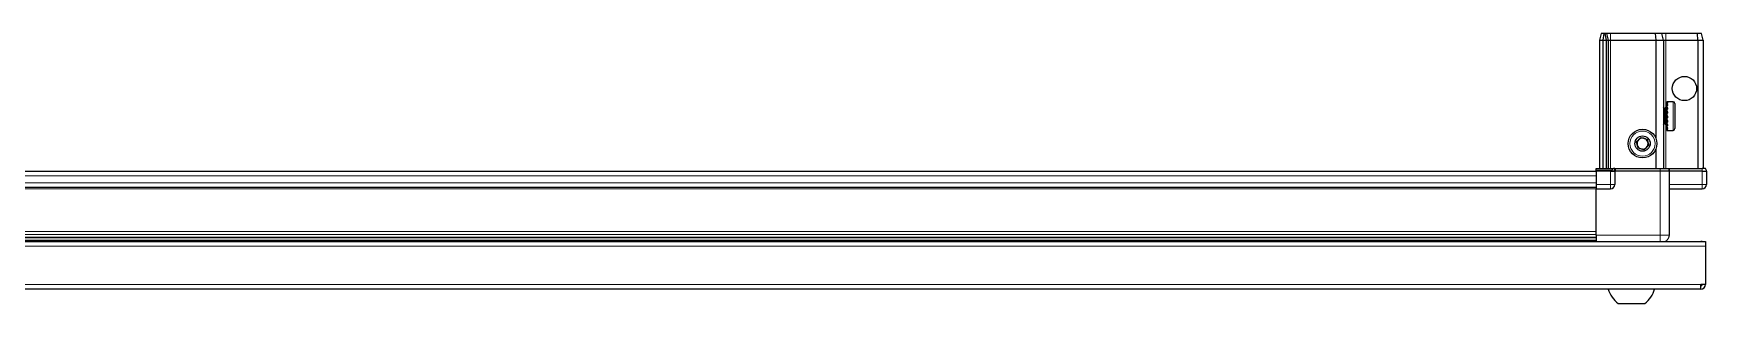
# Model space of a CAD drawing. Header units: millimetres. Extents: x 1132 to 6675, y -642 to 1878.
# Drawn here: x 2154 to 2912, y -642 to -520 of the extents above; entities that cross this region are included whole.
import ezdxf

# ---------------------------------------------------------------- set-up
doc = ezdxf.new("R2010")
doc.units = ezdxf.units.MM

msp = doc.modelspace()

# ---------------------------------------------------------------- linework, layer by layer
at = {"color": 7, "linetype": 'Continuous', "lineweight": 25}
for p, q in [((2864.79, -519.56), (2863.99, -522.56)), ((2863.99, -522.56), (2865.49, -522.56)), ((2863.99, -522.56), (2863.99, -580.86)), ((2865.94, -519.56), (2864.79, -519.56)), ((2865.94, -519.56), (2865.49, -522.56)), ((2865.49, -522.56), (2866.99, -522.56)), ((2865.49, -522.56), (2865.49, -580.86)), ((2866.44, -519.56), (2865.94, -519.56)), ((2866.44, -519.56), (2866.99, -522.56)), ((2867.18, -519.56), (2866.44, -519.56)), ((2866.99, -522.56), (2867.99, -522.56)), ((2866.99, -522.56), (2866.99, -580.86)), ((2867.18, -519.56), (2867.99, -522.56)), ((2868.99, -519.56), (2867.18, -519.56)), ((2867.99, -522.56), (2867.99, -580.86)), ((2867.99, -522.56), (2868.99, -522.56)), ((2889.16, -519.56), (2868.99, -519.56)), ((2868.99, -522.56), (2889.49, -522.56)), ((2889.16, -519.56), (2889.49, -522.56)), ((2892.18, -519.56), (2889.16, -519.56)), ((2889.49, -522.56), (2889.49, -567.06)), ((2889.49, -522.56), (2892.99, -522.56)), ((2892.99, -522.56), (2892.18, -519.56)), ((2893.99, -519.56), (2892.18, -519.56)), ((2892.99, -522.56), (2892.99, -580.86)), ((2892.99, -522.56), (2893.99, -522.56)), ((2908.33, -519.56), (2893.99, -519.56)), ((2893.99, -522.56), (2908.49, -522.56)), ((2908.49, -522.56), (2908.33, -519.56)), ((2910.18, -519.56), (2908.33, -519.56)), ((2908.49, -522.56), (2908.49, -580.86)), ((2908.49, -522.56), (2910.99, -522.56)), ((2910.99, -522.56), (2910.18, -519.56)), ((2910.99, -522.56), (2910.99, -580.86)), ((2893.02, -553.06), (2892.99, -553.06)), ((2893.5, -553.75), (2893.02, -553.06)), ((2893.02, -553.06), (2893.02, -561.06)), ((2893.99, -553.06), (2893.5, -553.75)), ((2893.99, -553.06), (2893.99, -561.06)), ((2894.49, -552.66), (2894.39, -552.66)), ((2894.39, -552.66), (2894.39, -561.46)), ((2897.39, -550.56), (2894.49, -550.56)), ((2894.99, -550.56), (2894.49, -550.56)), ((2894.49, -550.56), (2894.49, -550.61)), ((2894.49, -550.61), (2894.49, -550.89)), ((2894.99, -550.61), (2894.49, -550.61)), ((2894.99, -550.89), (2894.49, -550.89)), ((2894.49, -550.89), (2894.49, -551.17)), ((2894.99, -551.17), (2894.49, -551.17)), ((2894.49, -551.17), (2894.49, -551.83)), ((2894.99, -551.83), (2894.49, -551.83)), ((2894.49, -551.83), (2894.49, -552.3)), ((2894.49, -552.3), (2894.49, -553.28)), ((2894.99, -552.3), (2894.49, -552.3)), ((2894.99, -553.28), (2894.49, -553.28)), ((2894.49, -553.28), (2894.49, -553.9)), ((2894.99, -550.61), (2894.99, -550.56)), ((2894.99, -551.17), (2894.99, -550.89)), ((2894.99, -552.3), (2894.99, -551.83)), ((2894.99, -553.9), (2894.99, -553.28)), ((2898.19, -551.36), (2898.19, -562.76)), ((2893.02, -561.06), (2893.5, -560.37)), ((2893.5, -553.75), (2893.5, -560.37)), ((2893.5, -560.37), (2893.99, -561.06)), ((2894.49, -553.9), (2894.49, -555.1)), ((2894.99, -553.9), (2894.49, -553.9)), ((2894.99, -555.1), (2894.49, -555.1)), ((2894.49, -555.1), (2894.49, -555.73)), ((2894.99, -555.73), (2894.49, -555.73)), ((2894.49, -555.81), (2894.49, -557.11)), ((2894.99, -555.81), (2894.49, -555.81)), ((2894.99, -557.11), (2894.49, -557.11)), ((2894.99, -557.59), (2894.49, -557.59)), ((2894.49, -557.59), (2894.49, -557.85)), ((2894.49, -557.85), (2894.49, -559.11)), ((2894.99, -557.85), (2894.49, -557.85)), ((2894.99, -559.11), (2894.49, -559.11)), ((2894.49, -559.11), (2894.49, -559.8)), ((2894.49, -559.8), (2894.49, -560.92)), ((2894.99, -559.8), (2894.49, -559.8)), ((2894.99, -560.92), (2894.49, -560.92)), ((2894.49, -560.92), (2894.49, -561.49)), ((2894.99, -555.81), (2894.99, -555.1)), ((2894.99, -557.85), (2894.99, -557.11)), ((2894.99, -559.8), (2894.99, -559.11)), ((2894.99, -561.49), (2894.99, -560.92)), ((2892.99, -561.06), (2893.02, -561.06)), ((2894.39, -561.46), (2894.49, -561.46)), ((2894.49, -561.49), (2894.49, -562.35)), ((2894.99, -561.49), (2894.49, -561.49)), ((2894.99, -562.35), (2894.49, -562.35)), ((2894.49, -562.35), (2894.49, -562.74)), ((2894.49, -562.74), (2894.49, -563.26)), ((2894.99, -562.74), (2894.49, -562.74)), ((2894.99, -563.26), (2894.49, -563.26)), ((2894.49, -563.26), (2894.49, -563.44)), ((2894.49, -563.44), (2894.49, -563.56)), ((2894.99, -563.44), (2894.49, -563.44)), ((2894.49, -563.56), (2897.39, -563.56)), ((2894.99, -562.74), (2894.99, -562.35)), ((2894.99, -563.44), (2894.99, -563.26)), ((2889.49, -572.06), (2889.49, -580.86)), ((2862.49, -582.21), (2122.49, -582.21)), ((2862.49, -580.86), (2870.31, -580.86)), ((2862.49, -581.72), (2862.49, -580.86)), ((2868.99, -581.72), (2862.49, -581.72)), ((2862.49, -582.06), (2862.49, -581.72)), ((2868.99, -582.06), (2862.49, -582.06)), ((2862.49, -582.06), (2862.49, -588.06)), ((2868.99, -582.06), (2870.99, -582.06)), ((2870.99, -582.06), (2868.99, -582.06)), ((2870.99, -580.86), (2870.31, -580.86)), ((2870.99, -582.06), (2870.99, -580.86)), ((2870.99, -580.86), (2871.19, -580.86)), ((2871.19, -582.06), (2870.99, -582.06)), ((2870.99, -582.06), (2870.99, -588.06)), ((2871.19, -580.86), (2891.49, -580.86)), ((2891.49, -582.06), (2871.19, -582.06)), ((2891.49, -580.86), (2895.49, -580.86)), ((2895.49, -582.06), (2891.49, -582.06)), ((2895.49, -582.06), (2895.49, -580.86)), ((2895.49, -580.86), (2895.69, -580.86)), ((2895.69, -582.06), (2895.49, -582.06)), ((2895.49, -582.06), (2895.49, -611.06)), ((2895.69, -580.86), (2910.49, -580.86)), ((2910.49, -582.06), (2895.69, -582.06)), ((2911.99, -580.86), (2910.49, -580.86)), ((2910.49, -582.06), (2912.49, -582.06)), ((2912.49, -581.72), (2911.99, -580.86)), ((2912.49, -581.72), (2911.99, -580.86)), ((2912.49, -582.06), (2912.49, -581.72)), ((2912.49, -582.06), (2912.49, -581.72)), ((2912.49, -582.06), (2912.49, -582.06)), ((2912.49, -582.06), (2912.49, -588.06)), ((2862.49, -589.41), (2122.49, -589.41)), ((2862.49, -588.06), (2862.49, -590.06)), ((2862.49, -590.06), (2868.99, -590.06)), ((2862.49, -611.06), (2862.49, -590.06)), ((2895.49, -590.06), (2910.49, -590.06)), ((1362.49, -612.08), (2862.49, -612.08)), ((1362.49, -612.12), (2862.49, -612.12)), ((2836.37, -613.91), (1388.61, -613.91)), ((2830.99, -614.06), (2830.99, -613.91)), ((2831.16, -614.06), (2831.16, -613.91)), ((2831.37, -614.06), (2831.37, -613.91)), ((2831.93, -614.06), (2831.93, -613.91)), ((2832.35, -614.06), (2832.35, -613.91)), ((2833.25, -614.06), (2833.25, -613.91)), ((2833.83, -614.06), (2833.83, -613.91)), ((2834.98, -614.06), (2834.98, -613.91)), ((2835.67, -614.06), (2835.67, -613.91)), ((2836.95, -613.91), (2836.37, -613.91)), ((2836.95, -614.06), (2836.95, -613.91)), ((2836.96, -613.91), (2836.95, -613.91)), ((2837.69, -613.91), (2836.96, -613.91)), ((2837.13, -614.06), (2837.13, -613.91)), ((2837.63, -614.06), (2837.63, -613.91)), ((2837.69, -614.06), (2837.69, -613.91)), ((2838.61, -613.91), (2837.69, -613.91)), ((2837.69, -613.91), (2837.69, -613.91)), ((2862.49, -613.91), (2838.61, -613.91)), ((2838.98, -614.06), (2838.98, -613.91)), ((2839.69, -614.06), (2839.69, -613.91)), ((2840.86, -614.06), (2840.86, -613.91)), ((2841.47, -614.06), (2841.47, -613.91)), ((2842.41, -614.06), (2842.41, -613.91)), ((2842.86, -614.06), (2842.86, -613.91)), ((2843.48, -614.06), (2843.48, -613.91)), ((2843.73, -614.06), (2843.73, -613.91)), ((2843.97, -614.06), (2843.97, -613.91)), ((2843.99, -614.06), (2843.99, -613.91)), ((2896.99, -613.96), (2909.89, -613.96)), ((2896.99, -613.96), (2896.99, -614.06)), ((1312.99, -614.06), (2911.99, -614.06)), ((2911.99, -614.06), (2911.99, -616.16)), ((2911.99, -616.16), (2911.99, -633.46)), ((2909.89, -635.56), (1315.09, -635.56)), ((2911.99, -633.46), (2909.89, -633.46)), ((2909.89, -635.56), (2909.89, -633.46)), ((2872.49, -642.16), (2884.49, -642.16))]:
    msp.add_line(p, q, dxfattribs=at)
at = {"color": 8, "linetype": 'Continuous', "lineweight": 18}
for p, q in [((2868.99, -519.56), (2868.99, -522.56)), ((2868.99, -522.56), (2868.99, -580.86)), ((2893.99, -522.56), (2893.99, -519.56)), ((2893.99, -522.56), (2893.99, -553.06)), ((2897.39, -550.56), (2897.39, -563.56)), ((2893.99, -561.06), (2893.99, -580.86)), ((2868.99, -582.06), (2868.99, -581.72)), ((2868.99, -582.06), (2868.99, -588.06)), ((2871.19, -580.86), (2871.19, -582.06)), ((2891.49, -582.06), (2891.49, -580.86)), ((2891.49, -582.06), (2891.49, -611.06)), ((2895.69, -580.86), (2895.69, -582.06)), ((2910.49, -582.06), (2910.49, -580.86)), ((2910.49, -582.06), (2910.49, -588.06)), ((2862.49, -584.21), (2122.49, -584.21)), ((2862.49, -587.41), (2122.49, -587.41)), ((2862.49, -590.06), (2122.49, -590.06)), ((2868.99, -588.06), (2862.49, -588.06)), ((2870.99, -588.06), (2868.99, -588.06)), ((2868.99, -588.06), (2868.99, -590.06)), ((2910.49, -588.06), (2895.49, -588.06)), ((2912.49, -588.06), (2910.49, -588.06)), ((2910.49, -590.06), (2910.49, -588.06)), ((1362.49, -609.46), (2862.49, -609.46)), ((2862.49, -610.88), (1362.49, -610.88)), ((1362.49, -613.32), (2862.49, -613.32)), ((2891.49, -611.06), (2862.49, -611.06)), ((2909.89, -614.06), (2909.89, -613.96)), ((2911.99, -616.16), (1312.99, -616.16)), ((2909.89, -633.46), (1315.09, -633.46))]:
    msp.add_line(p, q, dxfattribs=at)
at = {"color": 7, "linetype": 'Continuous', "lineweight": 25, "flags": 128}
msp.add_lwpolyline([(2910.53, -614.06), (2910.3, -614), (2909.89, -613.96)], dxfattribs=at)
at = {"color": 7, "linetype": 'Continuous', "lineweight": 25}
for centre, radius in [((2902.49, -544.56), 5.5), ((2883.49, -569.56), 6.5), ((2883.49, -569.56), 3.46)]:
    msp.add_circle(centre, radius, dxfattribs=at)
at = {"color": 8, "linetype": 'Continuous', "lineweight": 18}
msp.add_circle((2883.49, -569.56), 5.7, dxfattribs=at)
at = {"color": 7, "linetype": 'Continuous', "lineweight": 25}
for centre, radius, start, end in [((2893.99, -552.66), 0.4, 270, 360), ((2897.39, -551.36), 0.8, 360, 90), ((2883.49, -569.56), 2.5, 134.67671, 194.67671), ((2883.49, -569.56), 2.5, 74.67671, 134.67671), ((2883.49, -569.56), 2.5, 14.67671, 74.67671), ((2893.99, -561.46), 0.4, 0, 90), ((2897.39, -562.76), 0.8, 270, 0), ((2883.49, -569.56), 2.5, 194.67671, 254.67671), ((2883.49, -569.56), 2.5, 254.67671, 314.67671), ((2883.49, -569.56), 2.5, 314.67671, 14.67671), ((2868.99, -588.06), 2, 270, 0), ((2910.49, -588.06), 2, 270, 0), ((2879.51, -632.54), 11.91, 194.70035, 233.8734), ((2877.46, -632.54), 11.91, 306.1266, 345.29965), ((2909.89, -633.46), 2.1, 270, 0), ((2909.89, -633.46), 0.6, 270, 0)]:
    msp.add_arc(centre, radius, start, end, dxfattribs=at)
msp.add_ellipse((2868.99, -578.26), major_axis=(0, 3.46), ratio=0.57735, start_param=3.141593, end_param=3.864327, dxfattribs=at)
for points, knots in [([(2880.7, -568.8), (2881.07, -568.43), (2881.76, -567.76), (2882.44, -567.08), (2882.76, -566.77)], [0, 0, 0, 0, 0.534686, 1, 1, 1, 1]), ([(2882.76, -566.77), (2883.25, -566.9), (2884.18, -567.16), (2885.11, -567.41), (2885.54, -567.53)], [0, 0, 0, 0, 0.534686, 1, 1, 1, 1]), ([(2885.54, -567.53), (2885.57, -567.65), (2885.72, -568.23), (2885.98, -569.19), (2886.19, -569.99), (2886.27, -570.32)], [0, 0, 0, 0, 0.133125, 0.637099, 1, 1, 1, 1]), ([(2881.44, -571.59), (2881.35, -571.26), (2881.14, -570.46), (2880.89, -569.5), (2880.74, -568.92), (2880.7, -568.8)], [0, 0, 0, 0, 0.362901, 0.866875, 1, 1, 1, 1]), ([(2884.22, -572.35), (2883.72, -572.22), (2882.79, -571.96), (2881.87, -571.71), (2881.44, -571.59)], [0, 0, 0, 0, 0.534686, 1, 1, 1, 1]), ([(2886.27, -570.32), (2885.91, -570.68), (2885.22, -571.36), (2884.54, -572.04), (2884.22, -572.35)], [0, 0, 0, 0, 0.534686, 1, 1, 1, 1]), ([(2862.49, -611.06), (2862.49, -611.45), (2862.49, -612.25), (2862.49, -613.26), (2862.49, -613.89), (2862.49, -614.05), (2862.49, -614.06)], [0, 0, 0, 0, 0.32552, 0.65104, 0.97656, 1, 1, 1, 1]), ([(2895.49, -611.06), (2895.44, -611.5), (2895.37, -612.18), (2894.93, -612.99), (2894.48, -613.54), (2894.07, -613.91), (2893.81, -614.04), (2893.77, -614.06)], [0, 0, 0, 0, 0.363018, 0.558438, 0.758004, 0.95757, 1, 1, 1, 1])]:
    msp.add_open_spline(points, degree=3, knots=knots, dxfattribs=at)
at = {"color": 8, "linetype": 'Continuous', "lineweight": 18}
msp.add_open_spline([(2891.49, -611.06), (2891.49, -611.5), (2891.49, -612.18), (2891.49, -612.99), (2891.49, -613.54), (2891.49, -613.91), (2891.49, -614.04), (2891.49, -614.06)], degree=3, knots=[0, 0, 0, 0, 0.363018, 0.558438, 0.758004, 0.95757, 1, 1, 1, 1], dxfattribs=at)
msp.add_open_spline([(2895.49, -611.06), (2895.43, -611.06), (2895.31, -611.06), (2894.38, -611.06), (2893.06, -611.06), (2892.01, -611.06), (2891.49, -611.06)], degree=3, dxfattribs=at)

doc.saveas('drawing.dxf')
